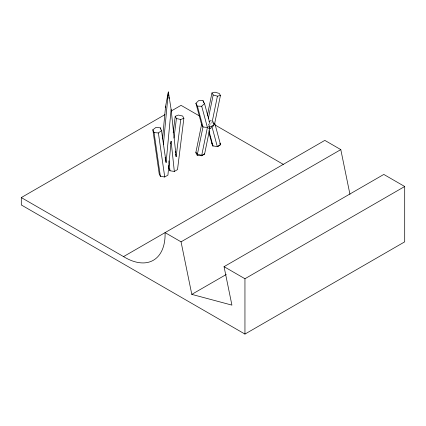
<?xml version="1.0" encoding="UTF-8"?>
<svg xmlns="http://www.w3.org/2000/svg" width="426" height="426" viewBox="0 0 426 426"><rect width="100%" height="100%" fill="white"/><g stroke="black" fill="none" stroke-linecap="round" stroke-linejoin="round"><path stroke-width="0.64" d="M162.492 139.009L165.592 106.234L168.355 91.925L171.124 109.429L176.14 156.731L180.746 119.504L183.867 118.252L182.658 116.032L178.334 115.057L175.214 116.309L173.19 132.635M163.366 144.744L168.355 91.925L168.776 95.877M165.112 157.476L166.108 162.524L171.124 109.429M168.515 165.623L168.792 168.249L169.969 170.767L174.325 171.444L171.124 141.24L167.919 175.145L164.734 176.987L160.368 176.311L159.202 173.792L152.849 129.776L155.969 127.417L160.293 127.837L161.502 130.612L166.108 162.524M174 138.077L176.417 118.529L175.214 116.309M183.867 118.252L177.514 169.607L174.325 171.444M170.618 143.844L171.124 141.24M210.093 124.296L204.523 103.518L203.026 100.674L198.724 100.568L195.917 103.31L201.589 124.477L195.8 152.764L197.201 155.245L201.62 155.783L204.64 153.839M197.201 155.245L202.989 126.953L197.414 106.149L195.917 103.31M207.366 115.366L211.951 92.969L214.97 92.197L219.214 93.411L220.439 95.408L214.757 123.183L220.546 144.787L217.308 146.608L212.957 145.9L211.844 143.37M208.373 118.428L213.176 94.966L211.951 92.969M201.62 155.783L207.409 127.496L201.716 106.255L204.523 103.518M204.523 154.414L209.901 128.125M211.914 123.082L217.42 96.18L220.439 95.408M208.649 128.801L209.778 127.193L214.177 124.653L213 121.618M212.67 126.799L214.177 124.653M218.192 146.347L220.439 144.398L219.949 143.221M152.849 129.776L154.052 132.55L158.381 132.971L161.502 130.612M208.921 126.527L207.409 127.496L202.989 126.953L201.589 124.477M21.3 197.573L123.54 256.601A56.764 32.77 60 0 0 165.075 232.617L181.05 241.84L191.801 294.377L231.92 305.128L224.049 266.671L383.799 174.436L404.7 186.503L404.7 241.846L244.95 334.075L21.3 204.954L21.3 197.573L164.958 114.631M171.279 110.984L181.05 105.344L199.432 115.952M208.99 121.698L211.19 120.43M209.544 128.918L211.743 127.651M123.54 256.601L324.825 140.388L340.8 149.611L349.959 194.362M181.05 241.84L340.8 149.611M191.801 294.377L226.281 274.472M224.049 266.671L244.95 278.737L404.7 186.503M213.676 123.79L214.757 123.183M204.011 154.574L201.716 155.309L197.414 154.196L195.917 152.194M197.414 106.149L201.716 106.255M176.417 118.529L180.746 119.504M213.176 94.966L217.42 96.18M214.938 124.909L283.29 164.372M220.098 143.775L220.546 144.787M212.931 146.113L211.951 143.764L208.953 132.571M208.602 124.158L209.778 127.193M211.86 126.277L217.308 146.608M203.026 100.674L203.543 102.591M208.873 130.649L212.957 145.9M175.294 151.597L175.501 152.881M175.714 154.164L176.14 156.731M160.293 127.837L160.485 129.142M158.381 132.971L164.734 176.987M154.052 132.55L160.368 176.311M168.914 97.197L169.053 98.512M165.592 106.234L165.73 107.549M168.92 160.842L169.969 170.767M244.95 278.737L244.95 334.075"/></g></svg>
